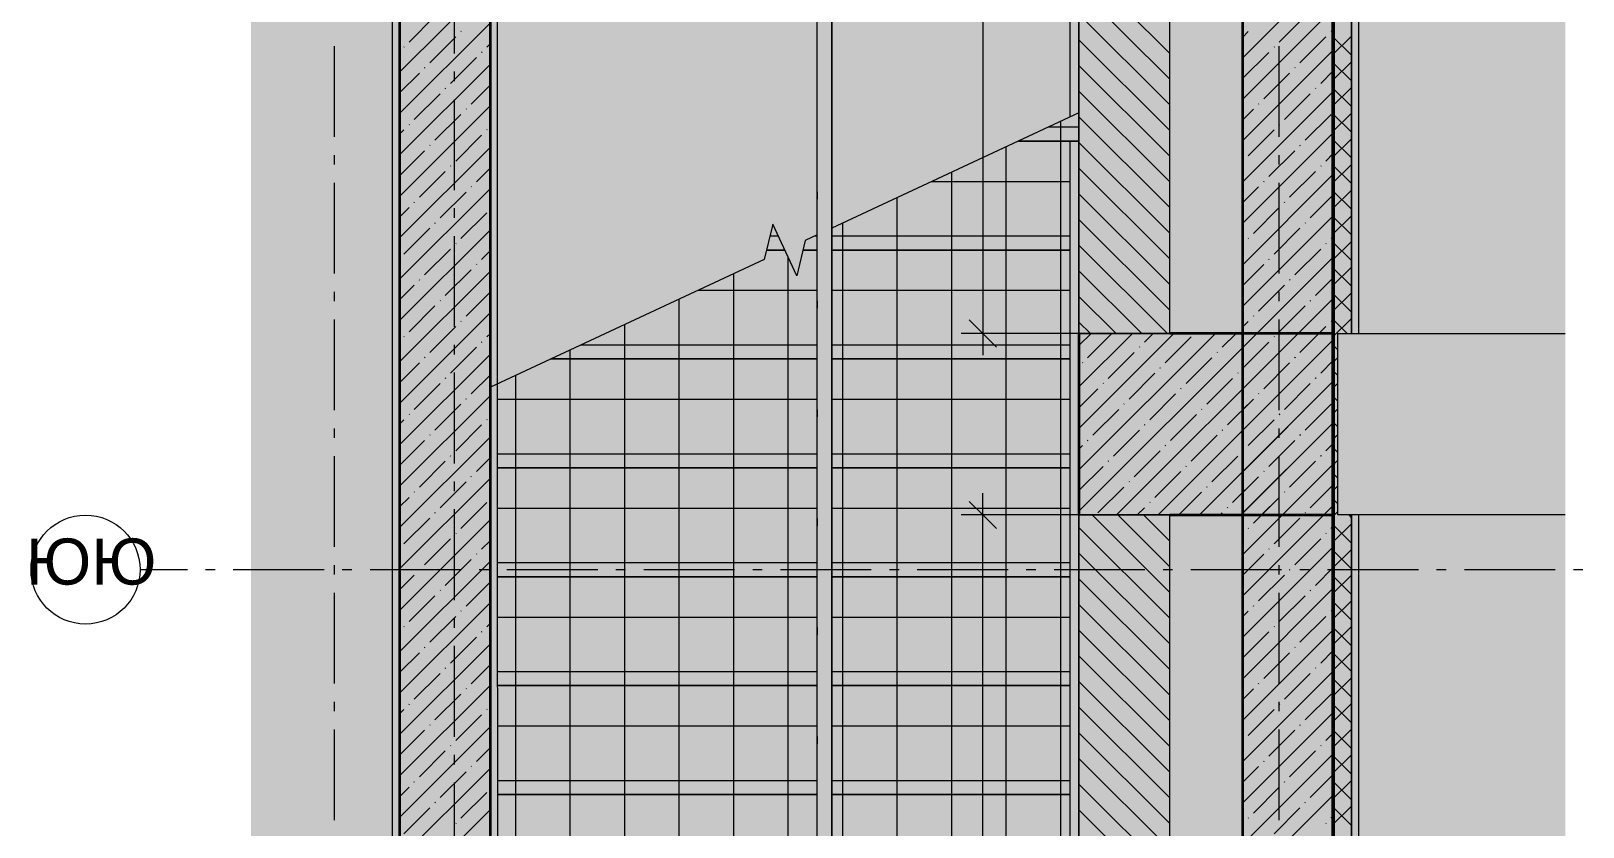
# Model space of a CAD drawing. Header units: millimetres. Extents: x -81576 to 1046824, y -248937 to 691537.
# Drawn here: x -52484 to -43941, y 626988 to 631374 of the extents above; entities that cross this region are included whole.
import ezdxf

# ---------------------------------------------------------------- set-up
doc = ezdxf.new("R2010")
doc.units = ezdxf.units.MM
doc.layers.add('PDF _Геометрия', color=7, linetype='Continuous', true_color=0x1d1d1d)
doc.layers.add('PDF _Сплошная заливка', color=7, linetype='Continuous', true_color=0xffffff)
doc.layers.add('PDF _Текст', color=7, linetype='Continuous')
doc.styles.add('PDF ArialMT', font='arial.ttf')

msp = doc.modelspace()

# ---------------------------------------------------------------- hatches: boundary and pattern name
at = {"layer": 'PDF _Сплошная заливка', "true_color": 0x636466, "transparency": 33554559}
h = msp.add_hatch(color=251, dxfattribs=at)
h.paths.add_polyline_path([(-51273, 619111.5), (-45855.1, 619111.5), (-45855.1, 619767.3), (-50455.1, 619767.3), (-50455.1, 619807.3), (-50495.1, 619807.3), (-50495.1, 635167.3), (-51273, 635167.3), (-51273, 619807.3)], flags=0)
h.paths.add_polyline_path([(-44038.9, 619111.5), (-44038.9, 622707.3), (-45175.1, 622707.3), (-45175.1, 619111.5)], flags=0)
h.paths.add_polyline_path([(-49955.1, 620307.3), (-49955, 620307.3), (-49955.1, 620347.3)], flags=0)
h.paths.add_polyline_path([(-47819.8, 620347.3), (-45855.1, 620347.3), (-45855.1, 622667.3), (-46715.1, 622667.3), (-46715.1, 622707.3), (-46765.1, 622707.3), (-46765.1, 623238.3), (-48155.8, 623238.3), (-48155.8, 623567.3), (-49915, 623567.3), (-49915, 620347.3), (-47825.8, 620347.3)], flags=0)
h.paths.add_polyline_path([(-48075.8, 623318.3), (-46765.1, 623318.3), (-46765.1, 623567.3), (-48075.8, 623567.3), (-48075.8, 623433.3)], flags=0)
h.paths.add_polyline_path([(-45815.1, 623707.3), (-45815.1, 628707.3), (-46215.1, 628707.3), (-46215.1, 623707.3)], flags=0)
h.paths.add_polyline_path([(-44495.3, 623707.3), (-44038.9, 623707.3), (-44038.9, 628707.3), (-45175.1, 628707.3), (-45175.1, 623707.3)], flags=0)
h.paths.add_polyline_path([(-46215.1, 629707.3), (-45815.1, 629707.3), (-45815.1, 634707.3), (-46215.1, 634707.3), (-46215.1, 631704.5)], flags=0)
h.paths.add_polyline_path([(-44038.9, 629707.3), (-44038.9, 635067.3), (-45175.1, 635067.3), (-45175.1, 629707.3)], flags=0)
h.paths.add_polyline_path([(-45195.1, 635087.3), (-45195.1, 635107.3), (-45215.1, 635107.3), (-45215.1, 635087.3)], flags=0)
h.paths.add_polyline_path([(-51273, 635927.3), (-44038.9, 635927.3), (-44038.9, 636398.8), (-51273, 636398.8)], flags=0)
for points in [[(-45226, 619111.5), (-45215.1, 619111.5), (-45215.1, 622707.3), (-45289.7, 622707.3), (-45289.7, 623707.3), (-45215.1, 623707.3), (-45215.1, 628707.3), (-45289.7, 628707.3), (-45289.7, 629707.3), (-45215.1, 629707.3), (-45215.1, 635207.3), (-45315.1, 635207.3), (-45315.1, 619111.5), (-45289.7, 619111.5)], [(-45488.2, 619111.5), (-45315.1, 619111.5), (-45315.1, 634707.3), (-45815.1, 634707.3), (-45815.1, 619111.5), (-45622.2, 619111.5)], [(-49955, 620307.3), (-49915, 620307.3), (-49915.1, 631704.5), (-49955.1, 631704.5), (-49955, 623433.3)], [(-46715.1, 628707.3), (-45815.1, 628707.3), (-45815.1, 629707.3), (-46715.1, 629707.3), (-46715.1, 628967.3)]]:
    msp.add_hatch(color=251, dxfattribs=at).paths.add_polyline_path(points)
h = msp.add_hatch(color=251, dxfattribs=at)
h.paths.add_polyline_path([(-46715.1, 623707.3), (-46215.1, 623707.3), (-46215.1, 628707.3), (-46715.1, 628707.3), (-46715.1, 627755.1)], flags=0)
h.paths.add_polyline_path([(-46215.1, 629707.3), (-46215.1, 634707.3), (-46715.1, 634707.3), (-46715.1, 629707.3)], flags=0)
h = msp.add_hatch(color=251, dxfattribs=at)
h.paths.add_polyline_path([(-49955.1, 624204.5), (-49955, 624204.5), (-49955.1, 624767.3)], flags=0)
h.paths.add_polyline_path([(-49915.1, 629430.5), (-48448.4, 630114.4), (-48401.1, 630308.9), (-48269, 630025.7), (-48221.8, 630220.1), (-48155.8, 630250.9), (-48155.8, 631704.5), (-49915.1, 631704.5), (-49915.1, 629467.9)], flags=0)
h.paths.add_polyline_path([(-48075.8, 630288.2), (-46765.1, 630899.3), (-46765.1, 631704.5), (-48075.8, 631704.5), (-48075.8, 630447.3)], flags=0)
h = msp.add_hatch(color=251, dxfattribs=at)
h.paths.add_polyline_path([(-46765.1, 622707.3), (-46715.1, 622707.3), (-46715.1, 630767.3), (-46765.1, 630767.3), (-46765.1, 623433.3)], flags=0)
h.paths.add_polyline_path([(-46765.1, 630899.3), (-46715.1, 630922.7), (-46715.1, 631704.5), (-46765.1, 631704.5), (-46765.1, 630922.7)], flags=0)
h = msp.add_hatch(color=251, dxfattribs=at)
h.paths.add_polyline_path([(-48435.5, 630167.3), (-48335.1, 630167.3), (-48401.1, 630308.9)], flags=0)
h.paths.add_polyline_path([(-48155.8, 630167.3), (-48155.8, 630250.9), (-48221.8, 630220.1), (-48234.6, 630167.3), (-48221.8, 630167.3)], flags=0)
h.paths.add_polyline_path([(-46765.1, 630167.3), (-46765.1, 630767.3), (-47048.4, 630767.3), (-48075.8, 630288.2), (-48075.8, 630167.3), (-47048.4, 630167.3)], flags=0)
h = msp.add_hatch(color=251, dxfattribs=at)
h.paths.add_polyline_path([(-49621.8, 629567.3), (-48155.8, 629567.3), (-48155.8, 630167.3), (-48234.6, 630167.3), (-48269, 630025.7), (-48335.1, 630167.3), (-48435.5, 630167.3), (-48448.4, 630114.4), (-48873.8, 629916)], flags=0)
h.paths.add_polyline_path([(-47795.8, 629567.3), (-46765.1, 629567.3), (-46765.1, 630167.3), (-48075.8, 630167.3), (-48075.8, 629567.3)], flags=0)
h = msp.add_hatch(color=251, dxfattribs=at)
h.paths.add_polyline_path([(-49621.8, 628967.3), (-48155.8, 628967.3), (-48155.8, 629567.3), (-49621.8, 629567.3), (-49915.1, 629430.5), (-49915, 628967.3)], flags=0)
h.paths.add_polyline_path([(-46765.1, 628967.3), (-46765.1, 629567.3), (-48075.8, 629567.3), (-48075.8, 628967.3), (-47656, 628967.3)], flags=0)
h = msp.add_hatch(color=251, dxfattribs=at)
h.paths.add_polyline_path([(-46765.1, 628367.3), (-46765.1, 628967.3), (-48075.8, 628967.3), (-48075.8, 628367.3), (-47656, 628367.3)], flags=0)
h.paths.add_polyline_path([(-49915, 628367.3), (-48155.8, 628367.3), (-48155.8, 628967.3), (-49915.1, 628967.3), (-49915.1, 628367.3)], flags=0)
h = msp.add_hatch(color=251, dxfattribs=at)
h.paths.add_polyline_path([(-46765.1, 627767.3), (-46765.1, 628367.3), (-48075.8, 628367.3), (-48075.8, 627767.3), (-47656, 627767.3)], flags=0)
h.paths.add_polyline_path([(-48155.8, 627767.3), (-48155.8, 628367.3), (-49915.1, 628367.3), (-49915, 627767.3), (-48435.8, 627767.3)], flags=0)
h = msp.add_hatch(color=251, dxfattribs=at)
h.paths.add_polyline_path([(-48435.8, 627167.3), (-48155.8, 627167.3), (-48155.8, 627767.3), (-49915.1, 627767.3), (-49915, 627167.3)], flags=0)
h.paths.add_polyline_path([(-47656, 627167.3), (-46765.1, 627167.3), (-46765.1, 627767.3), (-48075.8, 627767.3), (-48075.8, 627167.3), (-47795.8, 627167.3)], flags=0)
h = msp.add_hatch(color=251, dxfattribs=at)
h.paths.add_polyline_path([(-48435.8, 626567.3), (-48155.8, 626567.3), (-48155.8, 627167.3), (-49915.1, 627167.3), (-49915, 626567.3)], flags=0)
h.paths.add_polyline_path([(-46765.1, 626567.3), (-46765.1, 627167.3), (-48075.8, 627167.3), (-48075.8, 626567.3), (-47656, 626567.3)], flags=0)

# ---------------------------------------------------------------- linework, layer by layer
at = {"layer": 'PDF _Геометрия', "color": 7, "lineweight": 35}
for points in [[(-45315.1, 619111.5), (-45315.1, 634707.3), (-45315.1, 635707.3), (-46715.1, 635707.3), (-46715.1, 634707.3)], [(-51273, 635207.3), (-50455.1, 635207.3), (-50455.1, 620307.3), (-50455.1, 619807.3), (-45815.1, 619807.3), (-45815.1, 619111.5)], [(-46215.1, 634707.3), (-45815.1, 634707.3), (-45815.1, 622707.3), (-45815.1, 620307.3), (-49955.1, 620307.3), (-49955.1, 635207.3)], [(-46715.1, 629707.3), (-46715.1, 628707.3)], [(-46215.1, 628707.3), (-45315.1, 628707.3), (-45315.1, 629707.3), (-46215.1, 629707.3)]]:
    msp.add_lwpolyline(points, dxfattribs=at)
at = {"layer": 'PDF _Геометрия', "color": 7, "lineweight": 15}
for points in [[(-50495.1, 635207.3), (-50495.1, 619807.3), (-50455.1, 619807.3), (-50455.1, 635207.3)], [(-49915, 620307.3), (-49915.1, 635207.3), (-49955.1, 635207.3), (-49955, 620307.3)], [(-48335.1, 630167.3), (-48435.5, 630167.3)], [(-48155.8, 630167.3), (-48234.6, 630167.3)], [(-46765.1, 630167.3), (-48075.8, 630167.3)], [(-48155.8, 629567.3), (-49621.8, 629567.3)], [(-46765.1, 629567.3), (-48075.8, 629567.3)], [(-48155.8, 628967.3), (-49915.1, 628967.3)], [(-46765.1, 628967.3), (-48075.8, 628967.3)], [(-45215.1, 628707.3), (-45215.1, 623707.3)], [(-48155.8, 628367.3), (-49915.1, 628367.3)], [(-46765.1, 628367.3), (-48075.8, 628367.3)], [(-48155.8, 627767.3), (-49915.1, 627767.3)], [(-46765.1, 627767.3), (-48075.8, 627767.3)], [(-48155.8, 627167.3), (-49915.1, 627167.3)], [(-46765.1, 627167.3), (-48075.8, 627167.3)]]:
    msp.add_lwpolyline(points, close=True, dxfattribs=at)
for points in [[(-46765.1, 630767.3), (-46765.1, 622707.3), (-46715.1, 622707.3), (-46715.1, 635207.3), (-46765.1, 635207.3), (-46765.1, 630899.3)], [(-45175.1, 629707.3), (-45175.1, 635087.3), (-45215.1, 635087.3), (-45215.1, 629707.3), (-45215.1, 635107.3), (-44038.9, 635107.3), (-45195.1, 635107.3), (-45195.1, 635067.3), (-44038.9, 635067.3)], [(-46715.1, 634707.3), (-46715.1, 629707.3)], [(-46215.1, 629707.3), (-46215.1, 634707.3)], [(-46715.1, 630767.3), (-47048.4, 630767.3), (-46715.1, 630767.3), (-46715.1, 630922.7), (-48075.8, 630288.2)], [(-48155.8, 630250.9), (-48221.8, 630220.1), (-48269, 630025.7), (-48401.1, 630308.9), (-48448.4, 630114.4), (-49955, 629411.9)], [(-46715.1, 628707.3), (-46715.1, 623707.3), (-46215.1, 623707.3), (-46215.1, 628707.3)], [(-45175.1, 623707.3), (-45175.1, 628707.3)]]:
    msp.add_lwpolyline(points, dxfattribs=at)
at = {"layer": 'PDF _Геометрия', "color": 7, "lineweight": 9}
for points in [[(-47244, 634827.3), (-47244, 629587.3)], [(-48075.8, 623260.6), (-48075.8, 623256.2), (-48155.8, 623256.2), (-48155.8, 623278.4), (-48155.8, 633778.4)], [(-48155.8, 623256.2), (-48155.8, 633756.2)], [(-48075.8, 633778.4), (-48075.8, 623318.3), (-46765.1, 623318.3), (-48075.8, 623318.3)], [(-48075.8, 623256.2), (-48075.8, 633756.2)], [(-50155.1, 631750.2), (-50155.1, 631250.2)], [(-50815.1, 631290.5), (-50815.1, 630790.5)], [(-45615.1, 631290.5), (-45615.1, 630790.5)], [(-50155.1, 631150.2), (-50155.1, 631097.3)], [(-50155.1, 630997.3), (-50155.1, 630497.3)], [(-46881.3, 630845.2), (-46715.1, 630845.2)], [(-46815.1, 623567.3), (-46815.1, 624167.3), (-46815.1, 624767.3), (-46815.1, 625367.3), (-46815.1, 625967.3), (-46815.1, 626567.3), (-46815.1, 627167.3), (-46815.1, 627767.3), (-46815.1, 628367.3), (-46815.1, 628967.3), (-46815.1, 629567.3), (-46815.1, 630167.3), (-46815.1, 630767.3), (-46815.1, 630876)], [(-47115.1, 623567.3), (-47115.1, 624167.3), (-47115.1, 624767.3), (-47115.1, 625367.3), (-47115.1, 625967.3), (-47115.1, 626567.3), (-47115.1, 627167.3), (-47115.1, 627767.3), (-47115.1, 628367.3), (-47115.1, 628967.3), (-47115.1, 629567.3), (-47115.1, 630167.3), (-47115.1, 630736.1)], [(-50815.1, 630690.5), (-50815.1, 630637.6)], [(-45615.1, 630690.5), (-45615.1, 630637.6)], [(-50815.1, 630537.6), (-50815.1, 630037.6)], [(-47524.6, 630545.2), (-46765.1, 630545.2)], [(-47415.1, 623567.3), (-47415.1, 624167.3), (-47415.1, 624767.3), (-47415.1, 625367.3), (-47415.1, 625967.3), (-47415.1, 626567.3), (-47415.1, 627167.3), (-47415.1, 627767.3), (-47415.1, 628367.3), (-47415.1, 628967.3), (-47415.1, 629567.3), (-47415.1, 630167.3), (-47415.1, 630596.2)], [(-45615.1, 630537.6), (-45615.1, 630037.6)], [(-47715.1, 623567.3), (-47715.1, 624167.3), (-47715.1, 624767.3), (-47715.1, 625367.3), (-47715.1, 625967.3), (-47715.1, 626567.3), (-47715.1, 627167.3), (-47715.1, 627767.3), (-47715.1, 628367.3), (-47715.1, 628967.3), (-47715.1, 629567.3), (-47715.1, 630167.3), (-47715.1, 630456.4)], [(-50155.1, 630397.3), (-50155.1, 630344.4)], [(-48015.1, 623567.3), (-48015.1, 624167.3), (-48015.1, 624767.3), (-48015.1, 625367.3), (-48015.1, 625967.3), (-48015.1, 626567.3), (-48015.1, 627167.3), (-48015.1, 627767.3), (-48015.1, 628367.3), (-48015.1, 628967.3), (-48015.1, 629567.3), (-48015.1, 630167.3), (-48015.1, 630316.5)], [(-50155.1, 630244.4), (-50155.1, 629744.4)], [(-48416.6, 630245.2), (-48371.4, 630245.2)], [(-48168, 630245.2), (-48155.8, 630245.2)], [(-48075.8, 630245.2), (-46765.1, 630245.2)], [(-48315.1, 623567.3), (-48315.1, 624167.3), (-48315.1, 624767.3), (-48315.1, 625367.3), (-48315.1, 625967.3), (-48315.1, 626567.3), (-48315.1, 627167.3), (-48315.1, 627767.3), (-48315.1, 628367.3), (-48315.1, 628967.3), (-48315.1, 629567.3), (-48315.1, 630124.5)], [(-48615.1, 623567.3), (-48615.1, 624167.3), (-48615.1, 624767.3), (-48615.1, 625367.3), (-48615.1, 625967.3), (-48615.1, 626567.3), (-48615.1, 627167.3), (-48615.1, 627767.3), (-48615.1, 628367.3), (-48615.1, 628967.3), (-48615.1, 629567.3), (-48615.1, 630036.7)], [(-48811.3, 629945.2), (-48155.8, 629945.2)], [(-48075.8, 629945.2), (-46765.1, 629945.2)], [(-50815.1, 629937.6), (-50815.1, 629884.6)], [(-48915.1, 623567.3), (-48915.1, 624167.3), (-48915.1, 624767.3), (-48915.1, 625367.3), (-48915.1, 625967.3), (-48915.1, 626567.3), (-48915.1, 627167.3), (-48915.1, 627767.3), (-48915.1, 628367.3), (-48915.1, 628967.3), (-48915.1, 629567.3), (-48915.1, 629896.8)], [(-45615.1, 629937.6), (-45615.1, 629884.6)], [(-50815.1, 629784.6), (-50815.1, 629284.6)], [(-45615.1, 629784.6), (-45615.1, 629284.6)], [(-49215.1, 623567.3), (-49215.1, 624167.3), (-49215.1, 624767.3), (-49215.1, 625367.3), (-49215.1, 625967.3), (-49215.1, 626567.3), (-49215.1, 627167.3), (-49215.1, 627767.3), (-49215.1, 628367.3), (-49215.1, 628967.3), (-49215.1, 629567.3), (-49215.1, 629756.9)], [(-46715.1, 629707.3), (-47244, 629707.3), (-47364, 629707.3)], [(-44038.9, 628707.3), (-45289.7, 628707.3), (-45289.7, 629707.3), (-44038.9, 629707.3)], [(-50155.1, 629644.4), (-50155.1, 629591.5)], [(-49515.1, 623567.3), (-49515.1, 624167.3), (-49515.1, 624767.3), (-49515.1, 625367.3), (-49515.1, 625967.3), (-49515.1, 626567.3), (-49515.1, 627167.3), (-49515.1, 627767.3), (-49515.1, 628367.3), (-49515.1, 628967.3), (-49515.1, 629567.3), (-49515.1, 629617)], [(-49454.7, 629645.2), (-48155.8, 629645.2)], [(-48075.8, 629645.2), (-46765.1, 629645.2)], [(-50155.1, 629491.5), (-50155.1, 628991.5)], [(-49815.1, 623567.3), (-49815.1, 624167.3), (-49815.1, 624767.3), (-49815.1, 625367.3), (-49815.1, 625967.3), (-49815.1, 626567.3), (-49815.1, 627167.3), (-49815.1, 627767.3), (-49815.1, 628367.3), (-49815.1, 628967.3), (-49815.1, 629477.1)], [(-49915.1, 629345.2), (-48155.8, 629345.2)], [(-48075.8, 629345.2), (-46765.1, 629345.2)], [(-50815.1, 629184.6), (-50815.1, 629131.7)], [(-45615.1, 629184.6), (-45615.1, 629131.7)], [(-50815.1, 629031.7), (-50815.1, 628531.7)], [(-49915.1, 629045.2), (-48155.8, 629045.2)], [(-48075.8, 629045.2), (-46765.1, 629045.2)], [(-45615.1, 629031.7), (-45615.1, 628531.7)], [(-50155.1, 628891.5), (-50155.1, 628838.6)], [(-49915.1, 628745.2), (-48155.8, 628745.2)], [(-48075.8, 628745.2), (-46765.1, 628745.2)], [(-47244, 623587.3), (-47244, 628827.3)], [(-50155.1, 628738.6), (-50155.1, 628238.6)], [(-46715.1, 628707.3), (-47244, 628707.3), (-47364, 628707.3)], [(-51883.7, 628406.6), (-51623.1, 628406.6)], [(-51523.1, 628406.6), (-51470.2, 628406.6)], [(-51370.2, 628406.6), (-50870.2, 628406.6)], [(-50815.1, 628431.7), (-50815.1, 628378.8)], [(-50770.2, 628406.6), (-50717.2, 628406.6)], [(-50617.2, 628406.6), (-50117.2, 628406.6)], [(-50017.2, 628406.6), (-49964.3, 628406.6)], [(-49915.1, 628445.2), (-48155.8, 628445.2)], [(-49864.3, 628406.6), (-49364.3, 628406.6)], [(-49264.3, 628406.6), (-49211.4, 628406.6)], [(-49111.4, 628406.6), (-48611.4, 628406.6)], [(-48511.4, 628406.6), (-48458.5, 628406.6)], [(-48358.5, 628406.6), (-47858.5, 628406.6)], [(-48075.8, 628445.2), (-46765.1, 628445.2)], [(-47758.5, 628406.6), (-47705.6, 628406.6)], [(-47605.6, 628406.6), (-47105.6, 628406.6)], [(-47005.6, 628406.6), (-46952.7, 628406.6)], [(-46852.7, 628406.6), (-46352.7, 628406.6)], [(-46252.7, 628406.6), (-46199.7, 628406.6)], [(-46099.7, 628406.6), (-45599.7, 628406.6)], [(-45615.1, 628431.7), (-45615.1, 628378.8)], [(-45499.7, 628406.6), (-45446.8, 628406.6)], [(-45346.8, 628406.6), (-44846.8, 628406.6)], [(-44746.8, 628406.6), (-44693.9, 628406.6)], [(-44593.9, 628406.6), (-44093.9, 628406.6)], [(-43993.9, 628406.6), (-43941, 628406.6)], [(-50815.1, 628278.8), (-50815.1, 627778.8)], [(-45615.1, 628278.8), (-45615.1, 627778.8)], [(-50155.1, 628138.6), (-50155.1, 628085.7)], [(-49915.1, 628145.2), (-48155.8, 628145.2)], [(-48075.8, 628145.2), (-46765.1, 628145.2)], [(-50155.1, 627985.7), (-50155.1, 627485.7)], [(-49915.1, 627845.2), (-48155.8, 627845.2)], [(-48075.8, 627845.2), (-46765.1, 627845.2)], [(-50815.1, 627678.8), (-50815.1, 627625.9)], [(-45615.1, 627678.8), (-45615.1, 627625.9)], [(-50815.1, 627525.9), (-50815.1, 627025.9)], [(-49915.1, 627545.2), (-48155.8, 627545.2)], [(-48075.8, 627545.2), (-46765.1, 627545.2)], [(-45615.1, 627525.9), (-45615.1, 627025.9)], [(-50155.1, 627385.7), (-50155.1, 627332.7)], [(-50155.1, 627232.7), (-50155.1, 626732.7)], [(-49915.1, 627245.2), (-48155.8, 627245.2)], [(-48075.8, 627245.2), (-46765.1, 627245.2)]]:
    msp.add_lwpolyline(points, dxfattribs=at)
at = {"layer": 'PDF _Геометрия', "color": 7, "lineweight": 50}
msp.add_lwpolyline([(-45315.1, 634707.3), (-45315.1, 619111.5)], dxfattribs=at)
at = {"layer": 'PDF _Геометрия', "color": 250, "lineweight": 9, "true_color": 0x2c2c2c}
for points in [[(-46215.1, 631250), (-46715.1, 631750)], [(-45815.1, 631225), (-45315.1, 631725)], [(-50455.1, 631147), (-49955.1, 631647)], [(-46215.1, 631108.6), (-46715.1, 631608.6)], [(-45815.1, 630996.9), (-45315.1, 631496.9)], [(-50455.1, 630918.9), (-49955.1, 631418.9)], [(-50402.8, 631313.3), (-50260.3, 631455.9)], [(-46215.1, 630967.2), (-46715.1, 631467.2)], [(-45612.8, 631313.3), (-45470.2, 631455.9)], [(-50288.8, 631199.2), (-50146.2, 631341.8)], [(-50117.7, 631370.3), (-50115.3, 631372.7)], [(-46215.1, 630825.7), (-46715.1, 631325.7)], [(-45815.1, 631339), (-45783.8, 631370.3)], [(-45498.7, 631199.2), (-45356.2, 631341.8)], [(-45327.6, 631370.3), (-45325.3, 631372.7)], [(-45315.1, 631246.2), (-45215.1, 631346.2)], [(-45215.1, 631240), (-45315.1, 631340)], [(-50431.4, 631284.8), (-50429, 631287.1)], [(-50174.7, 631085.2), (-50032.2, 631227.8)], [(-50003.7, 631256.3), (-50001.3, 631258.6)], [(-49975.2, 631284.8), (-49955.1, 631304.8)], [(-45815.1, 630768.8), (-45315.1, 631268.8)], [(-45812.4, 631113.7), (-45669.8, 631256.3)], [(-45641.3, 631284.8), (-45638.9, 631287.1)], [(-50455.1, 630690.8), (-49955.1, 631190.8)], [(-50455.1, 631032.9), (-50345.8, 631142.2)], [(-50317.3, 631170.7), (-50314.9, 631173.1)], [(-46215.1, 630684.3), (-46715.1, 631184.3)], [(-45698.3, 630999.7), (-45555.7, 631142.2)], [(-45527.2, 631170.7), (-45524.9, 631173.1)], [(-45384.7, 631085.2), (-45315.1, 631154.8)], [(-45315.1, 631104.8), (-45215.1, 631204.8)], [(-45215.1, 631098.5), (-45315.1, 631198.5)], [(-50203.3, 631056.7), (-50200.9, 631059)], [(-50060.7, 630971.1), (-49955.1, 631076.7)], [(-45413.2, 631056.7), (-45410.8, 631059)], [(-45315.1, 630963.4), (-45215.1, 631063.4)], [(-45215.1, 630957.1), (-45315.1, 631057.1)], [(-50374.3, 630885.6), (-50231.8, 631028.2)], [(-46215.1, 630542.9), (-46715.1, 631042.9)], [(-45815.1, 630540.7), (-45315.1, 631040.7)], [(-45726.8, 630971.1), (-45724.4, 630973.5)], [(-45584.3, 630885.6), (-45441.7, 631028.2)], [(-50455.1, 630462.7), (-49955.1, 630962.7)], [(-50260.3, 630771.6), (-50117.7, 630914.1)], [(-50089.2, 630942.6), (-50086.8, 630945)], [(-46215.1, 630401.5), (-46715.1, 630901.5)], [(-45815.1, 630882.8), (-45755.3, 630942.6)], [(-45470.2, 630771.6), (-45327.6, 630914.1)], [(-45315.1, 630822), (-45215.1, 630922)], [(-45215.1, 630815.7), (-45315.1, 630915.7)], [(-50455.1, 630804.8), (-50431.4, 630828.6)], [(-50402.8, 630857.1), (-50400.5, 630859.5)], [(-50146.2, 630657.5), (-50003.7, 630800.1)], [(-49975.2, 630828.6), (-49972.8, 630831)], [(-45815.1, 630312.6), (-45315.1, 630812.6)], [(-45783.8, 630686), (-45641.3, 630828.6)], [(-45612.8, 630857.1), (-45610.4, 630859.5)], [(-50455.1, 630234.6), (-49955.1, 630734.6)], [(-50455.1, 630576.7), (-50317.3, 630714.5)], [(-50288.8, 630743), (-50286.4, 630745.4)], [(-46215.1, 630260.1), (-46715.1, 630760.1)], [(-45669.8, 630572), (-45527.2, 630714.5)], [(-45498.7, 630743), (-45496.3, 630745.4)], [(-45315.1, 630680.5), (-45215.1, 630780.5)], [(-45215.1, 630674.3), (-45315.1, 630774.3)], [(-50174.7, 630629), (-50172.4, 630631.4)], [(-45812.4, 630657.5), (-45810, 630659.9)], [(-45384.7, 630629), (-45382.3, 630631.4)], [(-45356.2, 630657.5), (-45315.1, 630698.6)], [(-45315.1, 630539.1), (-45215.1, 630639.1)], [(-45215.1, 630532.9), (-45315.1, 630632.9)], [(-50345.8, 630457.9), (-50203.3, 630600.5)], [(-50032.2, 630543.5), (-49955.1, 630620.5)], [(-46215.1, 630118.6), (-46715.1, 630618.6)], [(-45815.1, 630084.5), (-45315.1, 630584.5)], [(-45698.3, 630543.5), (-45695.9, 630545.8)], [(-45555.7, 630457.9), (-45413.2, 630600.5)], [(-50455.1, 630006.5), (-49955.1, 630506.5)], [(-50231.8, 630343.9), (-50089.2, 630486.4)], [(-50060.7, 630514.9), (-50058.3, 630517.3)], [(-46215.1, 629977.2), (-46715.1, 630477.2)], [(-45815.1, 630426.7), (-45726.8, 630514.9)], [(-45441.7, 630343.9), (-45315.1, 630470.5)], [(-45315.1, 630397.7), (-45215.1, 630497.7)], [(-45215.1, 630391.4), (-45315.1, 630491.4)], [(-50455.1, 630348.6), (-50402.8, 630400.9)], [(-50374.3, 630429.4), (-50372, 630431.8)], [(-50117.7, 630229.8), (-49975.2, 630372.4)], [(-45755.3, 630258.3), (-45612.8, 630400.9)], [(-45584.3, 630429.4), (-45581.9, 630431.8)], [(-50431.4, 630144.3), (-50288.8, 630286.8)], [(-50260.3, 630315.4), (-50257.9, 630317.7)], [(-46215.1, 629835.8), (-46715.1, 630335.8)], [(-45815.1, 629856.4), (-45315.1, 630356.4)], [(-45641.3, 630144.3), (-45498.7, 630286.8)], [(-45470.2, 630315.4), (-45467.8, 630317.7)], [(-45315.1, 630256.3), (-45215.1, 630356.3)], [(-45215.1, 630250), (-45315.1, 630350)], [(-50455.1, 629778.4), (-49955.1, 630278.4)], [(-50146.2, 630201.3), (-50143.9, 630203.7)], [(-45815.1, 630198.6), (-45812.4, 630201.3)], [(-45783.8, 630229.8), (-45781.5, 630232.2)], [(-45356.2, 630201.3), (-45353.8, 630203.7)], [(-45327.6, 630229.8), (-45315.1, 630242.4)], [(-45315.1, 630114.9), (-45215.1, 630214.9)], [(-45215.1, 630108.6), (-45315.1, 630208.6)], [(-50317.3, 630030.2), (-50174.7, 630172.8)], [(-50003.7, 630115.8), (-49955.1, 630164.3)], [(-46228, 629707.3), (-46715.1, 630194.4)], [(-45815.1, 629628.3), (-45315.1, 630128.3)], [(-45669.8, 630115.8), (-45667.4, 630118.1)], [(-45527.2, 630030.2), (-45384.7, 630172.8)], [(-50455.1, 629550.3), (-49955.1, 630050.3)], [(-50203.3, 629916.2), (-50060.7, 630058.7)], [(-50032.2, 630087.3), (-50029.8, 630089.6)], [(-46369.4, 629707.3), (-46715.1, 630053)], [(-45815.1, 629970.5), (-45698.3, 630087.3)], [(-45315.1, 629973.4), (-45215.1, 630073.4)], [(-45215.1, 629967.2), (-45315.1, 630067.2)], [(-50455.1, 629892.4), (-50374.3, 629973.2)], [(-50345.8, 630001.7), (-50343.4, 630004.1)], [(-45726.8, 629830.6), (-45584.3, 629973.2)], [(-45555.7, 630001.7), (-45553.4, 630004.1)], [(-45413.2, 629916.2), (-45315.1, 630014.3)], [(-50402.8, 629716.6), (-50260.3, 629859.2)], [(-50231.8, 629887.7), (-50229.4, 629890)], [(-50089.2, 629802.1), (-49955.1, 629936.2)], [(-46510.8, 629707.3), (-46715.1, 629911.5)], [(-45815.1, 629400.2), (-45315.1, 629900.2)], [(-45612.8, 629716.6), (-45470.2, 629859.2)], [(-45441.7, 629887.7), (-45439.3, 629890)], [(-45315.1, 629832), (-45215.1, 629932)], [(-45215.1, 629825.7), (-45315.1, 629925.7)], [(-50455.1, 629322.2), (-49955.1, 629822.2)], [(-50117.7, 629773.6), (-50115.3, 629776)], [(-46652.3, 629707.3), (-46715.1, 629770.1)], [(-45815.1, 629742.4), (-45783.8, 629773.6)], [(-45755.3, 629802.1), (-45753, 629804.5)], [(-45327.6, 629773.6), (-45325.3, 629776)], [(-45315.1, 629690.6), (-45215.1, 629790.6)], [(-45238.1, 629707.3), (-45315.1, 629784.3)], [(-50431.4, 629688.1), (-50429, 629690.5)], [(-50288.8, 629602.5), (-50146.2, 629745.1)], [(-49975.2, 629688.1), (-49955.1, 629708.1)], [(-46715.1, 629640.7), (-46648.5, 629707.3)], [(-46715.1, 629412.6), (-46420.4, 629707.3)], [(-46715.1, 629184.5), (-46192.3, 629707.3)], [(-46715.1, 628956.4), (-45964.2, 629707.3)], [(-46715.1, 628728.3), (-45736.2, 629707.3)], [(-46667.7, 629574), (-46534.5, 629707.3)], [(-46508.1, 628707.3), (-45508.1, 629707.3)], [(-46354.1, 629659.6), (-46306.4, 629707.3)], [(-46240, 629545.5), (-46097.5, 629688.1)], [(-45926.4, 629631.1), (-45850.2, 629707.3)], [(-45394, 629707.3), (-45498.7, 629602.5), (-45356.2, 629745.1)], [(-50174.7, 629488.5), (-50032.2, 629631.1)], [(-50003.7, 629659.6), (-50001.3, 629661.9)], [(-46553.7, 629460), (-46411.1, 629602.5)], [(-46382.6, 629631.1), (-46380.2, 629633.4)], [(-45815.1, 629172.1), (-45315.1, 629672.1), (-46280, 628707.3)], [(-45954.9, 629602.5), (-45952.5, 629604.9)], [(-45289.7, 629617.5), (-45315.1, 629642.9)], [(-50455.1, 629094.1), (-49955.1, 629594.1)], [(-50455.1, 629436.2), (-50345.8, 629545.5)], [(-50317.3, 629574), (-50314.9, 629576.4)], [(-46696.2, 629545.5), (-46693.9, 629547.9)], [(-46268.6, 629517), (-46266.2, 629519.4)], [(-46126, 629431.5), (-45983.4, 629574)], [(-45315.1, 629549.2), (-45289.7, 629574.6)], [(-50374.3, 629288.9), (-50231.8, 629431.5)], [(-50203.3, 629460), (-50200.9, 629462.4)], [(-50060.7, 629374.4), (-49955.1, 629480)], [(-46582.2, 629431.5), (-46579.8, 629433.8)], [(-46439.6, 629345.9), (-46297.1, 629488.5)], [(-45815.1, 628944), (-45315.1, 629444), (-46051.9, 628707.3)], [(-46011.9, 629317.4), (-45869.4, 629460)], [(-45840.9, 629488.5), (-45838.5, 629490.9)], [(-45289.7, 629476.1), (-45315.1, 629501.5)], [(-45315.1, 629407.8), (-45289.7, 629433.1)], [(-50455.1, 628866), (-49955.1, 629366)], [(-50089.2, 629345.9), (-50086.8, 629348.3)], [(-46715.1, 629298.6), (-46610.7, 629403)], [(-46325.6, 629231.9), (-46183, 629374.4)], [(-46154.5, 629403), (-46152.1, 629405.3)], [(-45815.1, 629286.2), (-45755.3, 629345.9), (-45897.9, 629203.4)], [(-45289.7, 629334.7), (-45315.1, 629360.1)], [(-50402.8, 629260.4), (-50400.5, 629262.8)], [(-50260.3, 629174.9), (-50117.7, 629317.4)], [(-46639.2, 629146.4), (-46496.7, 629288.9)], [(-46468.1, 629317.4), (-46465.8, 629319.8)], [(-46211.5, 629117.8), (-46069, 629260.4)], [(-46040.5, 629288.9), (-46038.1, 629291.3)], [(-45315.1, 629266.3), (-45289.7, 629291.7)], [(-50455.1, 629208.1), (-50431.4, 629231.9)], [(-50146.2, 629060.8), (-50003.7, 629203.4)], [(-49975.2, 629231.9), (-49972.8, 629234.3)], [(-46525.2, 629032.3), (-46382.6, 629174.9)], [(-46354.1, 629203.4), (-46351.7, 629205.7)], [(-45926.4, 629174.9), (-45924, 629177.2)], [(-45815.1, 628715.9), (-45315.1, 629215.9), (-45823.8, 628707.3)], [(-45289.7, 629193.2), (-45315.1, 629218.6)], [(-50455.1, 628637.9), (-49955.1, 629137.9)], [(-50455.1, 628980), (-50317.3, 629117.8)], [(-50288.8, 629146.4), (-50286.4, 629148.7)], [(-46715.1, 629070.5), (-46696.2, 629089.3)], [(-46667.7, 629117.8), (-46665.4, 629120.2)], [(-46240, 629089.3), (-46237.7, 629091.7)], [(-46097.5, 629003.8), (-45954.9, 629146.4)], [(-45315.1, 629124.9), (-45289.7, 629150.3)], [(-50345.8, 628861.2), (-50203.3, 629003.8)], [(-50174.7, 629032.3), (-50172.4, 629034.7)], [(-50032.2, 628946.8), (-49955.1, 629023.8)], [(-46553.7, 629003.8), (-46551.3, 629006.2)], [(-46411.1, 628918.3), (-46268.6, 629060.8)], [(-45983.4, 628889.7), (-45840.9, 629032.3)], [(-45289.7, 629051.8), (-45315.1, 629077.2)], [(-45315.1, 628983.5), (-45289.7, 629008.9)], [(-50060.7, 628918.3), (-50058.3, 628920.6)], [(-46715.1, 628842.4), (-46582.2, 628975.3)], [(-46297.1, 628804.2), (-46154.5, 628946.8)], [(-46126, 628975.3), (-46123.6, 628977.6)], [(-45815.1, 628830), (-45726.8, 628918.3), (-45869.4, 628775.7)], [(-45815.1, 628487.8), (-45315.1, 628987.8), (-45595.7, 628707.3)], [(-45289.7, 628910.4), (-45315.1, 628935.8)], [(-50455.1, 628409.8), (-49955.1, 628909.8)], [(-50374.3, 628832.7), (-50372, 628835.1)], [(-50231.8, 628747.2), (-50089.2, 628889.7)], [(-46610.7, 628718.7), (-46468.1, 628861.2)], [(-46439.6, 628889.7), (-46437.3, 628892.1)], [(-46165.9, 628707.3), (-46040.5, 628832.7)], [(-46011.9, 628861.2), (-46009.6, 628863.6)], [(-45315.1, 628842.1), (-45289.7, 628867.5)], [(-50455.1, 628751.9), (-50402.8, 628804.2)], [(-50117.7, 628633.1), (-49975.2, 628775.7)], [(-46394, 628707.3), (-46354.1, 628747.2)], [(-46325.6, 628775.7), (-46323.2, 628778.1)], [(-45897.9, 628747.2), (-45895.5, 628749.6)], [(-45815.1, 628259.7), (-45315.1, 628759.7), (-45367.6, 628707.3)], [(-45755.3, 628661.6), (-45612.8, 628804.2), (-45709.7, 628707.3)], [(-45289.7, 628769), (-45315.1, 628794.4)], [(-50455.1, 628181.7), (-49955.1, 628681.7)], [(-50431.4, 628547.6), (-50288.8, 628690.2)], [(-50260.3, 628718.7), (-50257.9, 628721)], [(-46215.1, 628280.2), (-46642.2, 628707.3)], [(-46215.1, 628421.6), (-46500.8, 628707.3)], [(-46215.1, 628563), (-46359.4, 628707.3)], [(-46215.1, 628704.4), (-46218, 628707.3)], [(-45937.8, 628707.3), (-45926.4, 628718.7)], [(-45641.3, 628547.6), (-45498.7, 628690.2)], [(-45315.1, 628700.6), (-45289.7, 628726)], [(-45315.1, 628559.2), (-45215.1, 628659.2)], [(-45215.1, 628694.4), (-45228, 628707.3)], [(-50317.3, 628433.5), (-50174.7, 628576.1)], [(-50146.2, 628604.6), (-50143.9, 628607)], [(-46215.1, 628138.7), (-46715.1, 628638.7)], [(-45815.1, 628601.9), (-45812.4, 628604.6)], [(-45783.8, 628633.1), (-45781.5, 628635.5)], [(-45527.2, 628433.5), (-45384.7, 628576.1)], [(-45356.2, 628604.6), (-45353.8, 628607)], [(-45327.6, 628633.1), (-45315.1, 628645.7)], [(-45215.1, 628553), (-45315.1, 628653)], [(-50032.2, 628490.6), (-50029.8, 628492.9)], [(-50003.7, 628519.1), (-49955.1, 628567.6)], [(-46215.1, 627997.3), (-46715.1, 628497.3)], [(-45815.1, 628031.6), (-45315.1, 628531.6)], [(-45815.1, 628373.8), (-45698.3, 628490.6)], [(-45669.8, 628519.1), (-45667.4, 628521.5)], [(-45315.1, 628417.8), (-45215.1, 628517.8)], [(-45215.1, 628411.5), (-45315.1, 628511.5)], [(-50455.1, 627953.6), (-49955.1, 628453.6)], [(-50345.8, 628405), (-50343.4, 628407.4)], [(-50203.3, 628319.5), (-50060.7, 628462.1)], [(-45555.7, 628405), (-45553.4, 628407.4)], [(-45413.2, 628319.5), (-45315.1, 628417.6)], [(-50455.1, 628295.7), (-50374.3, 628376.5)], [(-50089.2, 628205.4), (-49955.1, 628339.5)], [(-46215.1, 627855.9), (-46715.1, 628355.9)], [(-45726.8, 628234), (-45584.3, 628376.5)], [(-45315.1, 628276.4), (-45215.1, 628376.4)], [(-45215.1, 628270.1), (-45315.1, 628370.1)], [(-50402.8, 628119.9), (-50260.3, 628262.5)], [(-50231.8, 628291), (-50229.4, 628293.4)], [(-45815.1, 627803.5), (-45315.1, 628303.5)], [(-45612.8, 628119.9), (-45470.2, 628262.5)], [(-45441.7, 628291), (-45439.3, 628293.4)], [(-45315.1, 628135), (-45215.1, 628235)], [(-50455.1, 627725.5), (-49955.1, 628225.5)], [(-50288.8, 628005.9), (-50146.2, 628148.4)], [(-50117.7, 628176.9), (-50115.3, 628179.3)], [(-46215.1, 627714.5), (-46715.1, 628214.5)], [(-45815.1, 628145.7), (-45783.8, 628176.9)], [(-45755.3, 628205.4), (-45753, 628207.8)], [(-45498.7, 628005.9), (-45356.2, 628148.4)], [(-45327.6, 628176.9), (-45325.3, 628179.3)], [(-45215.1, 628128.7), (-45315.1, 628228.7)], [(-50431.4, 628091.4), (-50429, 628093.8)], [(-50003.7, 628062.9), (-50001.3, 628065.3)], [(-49975.2, 628091.4), (-49955.1, 628111.4)], [(-46215.1, 627573.1), (-46715.1, 628073.1)], [(-45815.1, 627575.4), (-45315.1, 628075.4)], [(-45812.4, 627920.3), (-45669.8, 628062.9)], [(-45641.3, 628091.4), (-45638.9, 628093.8)], [(-45315.1, 627993.5), (-45215.1, 628093.5)], [(-45215.1, 627987.3), (-45315.1, 628087.3)], [(-50455.1, 627497.4), (-49955.1, 627997.4)], [(-50317.3, 627977.3), (-50314.9, 627979.7)], [(-50174.7, 627891.8), (-50032.2, 628034.4)], [(-45527.2, 627977.3), (-45524.9, 627979.7)], [(-50455.1, 627839.5), (-50345.8, 627948.8)], [(-46215.1, 627431.6), (-46715.1, 627931.6)], [(-45698.3, 627806.3), (-45555.7, 627948.8)], [(-45384.7, 627891.8), (-45315.1, 627961.4)], [(-45315.1, 627852.1), (-45215.1, 627952.1)], [(-45215.1, 627845.8), (-45315.1, 627945.8)], [(-50374.3, 627692.2), (-50231.8, 627834.8)], [(-50203.3, 627863.3), (-50200.9, 627865.7)], [(-50060.7, 627777.8), (-49955.1, 627883.3)], [(-45815.1, 627347.3), (-45315.1, 627847.3)], [(-45584.3, 627692.2), (-45441.7, 627834.8)], [(-45413.2, 627863.3), (-45410.8, 627865.7)], [(-45315.1, 627710.7), (-45215.1, 627810.7)], [(-45215.1, 627704.4), (-45315.1, 627804.4)], [(-50455.1, 627269.3), (-49955.1, 627769.3)], [(-50260.3, 627578.2), (-50117.7, 627720.7)], [(-50089.2, 627749.2), (-50086.8, 627751.6)], [(-46215.1, 627290.2), (-46715.1, 627790.2)], [(-45815.1, 627689.5), (-45755.3, 627749.2)], [(-45726.8, 627777.8), (-45724.4, 627780.1)], [(-45470.2, 627578.2), (-45327.6, 627720.7)], [(-50455.1, 627611.4), (-50431.4, 627635.2)], [(-50402.8, 627663.7), (-50400.5, 627666.1)], [(-49975.2, 627635.2), (-49972.8, 627637.6)], [(-46215.1, 627148.8), (-46715.1, 627648.8)], [(-45783.8, 627492.6), (-45641.3, 627635.2)], [(-45612.8, 627663.7), (-45610.4, 627666.1)], [(-45315.1, 627569.3), (-45215.1, 627669.3)], [(-45215.1, 627563), (-45315.1, 627663)], [(-50288.8, 627549.7), (-50286.4, 627552)], [(-50146.2, 627464.1), (-50003.7, 627606.7)], [(-45815.1, 627119.2), (-45315.1, 627619.2)], [(-45498.7, 627549.7), (-45496.3, 627552)], [(-50455.1, 627041.2), (-49955.1, 627541.2)], [(-50455.1, 627383.3), (-50317.3, 627521.1)], [(-46215.1, 627007.4), (-46715.1, 627507.4)], [(-45812.4, 627464.1), (-45810, 627466.5)], [(-45669.8, 627378.6), (-45527.2, 627521.1)], [(-45356.2, 627464.1), (-45315.1, 627505.2)], [(-45315.1, 627427.9), (-45215.1, 627527.8)], [(-45215.1, 627421.6), (-45315.1, 627521.6)], [(-50345.8, 627264.5), (-50203.3, 627407.1)], [(-50174.7, 627435.6), (-50172.4, 627438)], [(-50032.2, 627350.1), (-49955.1, 627427.1)], [(-45815.1, 626891.1), (-45315.1, 627391.1)], [(-45555.7, 627264.5), (-45413.2, 627407.1)], [(-45384.7, 627435.6), (-45382.3, 627438)], [(-45315.1, 627286.4), (-45215.1, 627386.4)], [(-45215.1, 627280.2), (-45315.1, 627380.2)], [(-50455.1, 626813.1), (-49955.1, 627313.1)], [(-50231.8, 627150.5), (-50089.2, 627293)], [(-50060.7, 627321.6), (-50058.3, 627323.9)], [(-46215.1, 626865.9), (-46715.1, 627365.9)], [(-45815.1, 627233.3), (-45726.8, 627321.6)], [(-45698.3, 627350.1), (-45695.9, 627352.4)], [(-50455.1, 627155.2), (-50402.8, 627207.5)], [(-50374.3, 627236), (-50372, 627238.4)], [(-46215.1, 626724.5), (-46715.1, 627224.5)], [(-45755.3, 627065), (-45612.8, 627207.5)], [(-45584.3, 627236), (-45581.9, 627238.4)], [(-45441.7, 627150.5), (-45315.1, 627277.1)], [(-45315.1, 627145), (-45215.1, 627245)], [(-45215.1, 627138.7), (-45315.1, 627238.7)], [(-50260.3, 627122), (-50257.9, 627124.3)], [(-50117.7, 627036.4), (-49975.2, 627179)], [(-45815.1, 626663), (-45315.1, 627163)], [(-45470.2, 627122), (-45467.8, 627124.3)], [(-50455.1, 626585), (-49955.1, 627085)], [(-50431.4, 626950.9), (-50288.8, 627093.5)], [(-46215.1, 626583.1), (-46715.1, 627083.1)], [(-45783.8, 627036.4), (-45781.5, 627038.8)], [(-45641.3, 626950.9), (-45498.7, 627093.5)], [(-45327.6, 627036.4), (-45315.1, 627049)], [(-45315.1, 627003.6), (-45215.1, 627103.6)], [(-45215.1, 626997.3), (-45315.1, 627097.3)], [(-50146.2, 627007.9), (-50143.9, 627010.3)], [(-45815.1, 627005.2), (-45812.4, 627007.9)], [(-45356.2, 627007.9), (-45353.8, 627010.3)]]:
    msp.add_lwpolyline(points, dxfattribs=at)
at = {"layer": 'PDF _Геометрия', "color": 7, "lineweight": 9}
for points in [[(-48155.8, 630487.3), (-48155.8, 630447.3)], [(-48075.8, 630447.3), (-48075.8, 630487.3)], [(-48155.8, 629887.3), (-48155.8, 629847.3)], [(-48075.8, 629847.3), (-48075.8, 629887.3)], [(-46215.1, 629707.3), (-46715.1, 629707.3)], [(-48155.8, 629287.3), (-48155.8, 629247.3)], [(-48075.8, 629247.3), (-48075.8, 629287.3)], [(-48155.8, 628687.3), (-48155.8, 628647.3)], [(-48075.8, 628647.3), (-48075.8, 628687.3)], [(-46715.1, 628707.3), (-46215.1, 628707.3)], [(-48155.8, 628087.3), (-48155.8, 628047.3)], [(-48075.8, 628047.3), (-48075.8, 628087.3)], [(-48155.8, 627487.3), (-48155.8, 627447.3)], [(-48075.8, 627447.3), (-48075.8, 627487.3)]]:
    msp.add_lwpolyline(points, close=True, dxfattribs=at)
at = {"layer": 'PDF _Геометрия', "color": 7, "lineweight": 20}
for points in [[(-47169, 629632.3), (-47244, 629707.3), (-47319, 629782.3)], [(-47319, 628782.3), (-47244, 628707.3), (-47169, 628632.3)]]:
    msp.add_lwpolyline(points, dxfattribs=at)
at = {"layer": 'PDF _Геометрия', "color": 250, "lineweight": 9, "true_color": 0x2c2c2c}
for points in [[(-45638.9, 629690.5), (-45641.3, 629688.1)], [(-45669.8, 629659.6), (-45812.4, 629517)], [(-45555.7, 629545.5), (-45698.3, 629403)], [(-45524.9, 629576.4), (-45527.2, 629574)], [(-45315.1, 629558.1), (-45384.7, 629488.5)], [(-45441.7, 629431.5), (-45584.3, 629288.9)], [(-45410.8, 629462.4), (-45413.2, 629460)], [(-45724.4, 629376.8), (-45726.8, 629374.4)], [(-45610.4, 629262.8), (-45612.8, 629260.4)], [(-45327.6, 629317.4), (-45470.2, 629174.9)], [(-45641.3, 629231.9), (-45783.8, 629089.3)], [(-45527.2, 629117.8), (-45669.8, 628975.3)], [(-45496.3, 629148.7), (-45498.7, 629146.4)], [(-45315.1, 629101.9), (-45356.2, 629060.8)], [(-45810, 629063.2), (-45812.4, 629060.8)], [(-45413.2, 629003.8), (-45555.7, 628861.2)], [(-45382.3, 629034.7), (-45384.7, 629032.3)], [(-45695.9, 628949.1), (-45698.3, 628946.8)], [(-45581.9, 628835.1), (-45584.3, 628832.7)], [(-45315.1, 628873.8), (-45441.7, 628747.2)], [(-45467.8, 628721), (-45470.2, 628718.7)]]:
    msp.add_lwpolyline(points, close=True, dxfattribs=at)
at = {"layer": 'PDF _Геометрия', "color": 7, "lineweight": 20}
msp.add_circle((-52183.7, 628406.6), 300, dxfattribs=at)
at = {"layer": 'PDF _Сплошная заливка', "lineweight": 35, "transparency": 33554559}
for points in [[(-50455.1, 619807.3), (-50455.1, 635207.3), (-50495.1, 619807.3), (-50495.1, 635207.3)], [(-49955.1, 620307.3), (-49955.1, 635207.3), (-50455.1, 620307.3), (-50455.1, 635207.3)], [(-45175.1, 629707.3), (-45175.1, 635087.3), (-45215.1, 629707.3), (-45215.1, 635087.3)], [(-48075.8, 623256.2), (-48075.8, 633756.2), (-48155.8, 623256.2), (-48155.8, 633756.2)], [(-46715.1, 630767.3), (-46715.1, 630922.7), (-46765.1, 630767.3), (-47048.4, 630767.3)], [(-44038.9, 628707.3), (-44038.9, 629707.3), (-45289.7, 628707.3), (-45289.7, 629707.3)], [(-45175.1, 623707.3), (-45175.1, 628707.3), (-45215.1, 623707.3), (-45215.1, 628707.3)]]:
    msp.add_solid(points, dxfattribs=at)

# ---------------------------------------------------------------- texts
at = {"layer": 'PDF _Текст', "insert": (-52510.7, 628449), "char_height": 254, "attachment_point": 4, "style": 'PDF ArialMT'}
msp.add_mtext('ЮЮ', dxfattribs=at)

doc.saveas('drawing.dxf')
